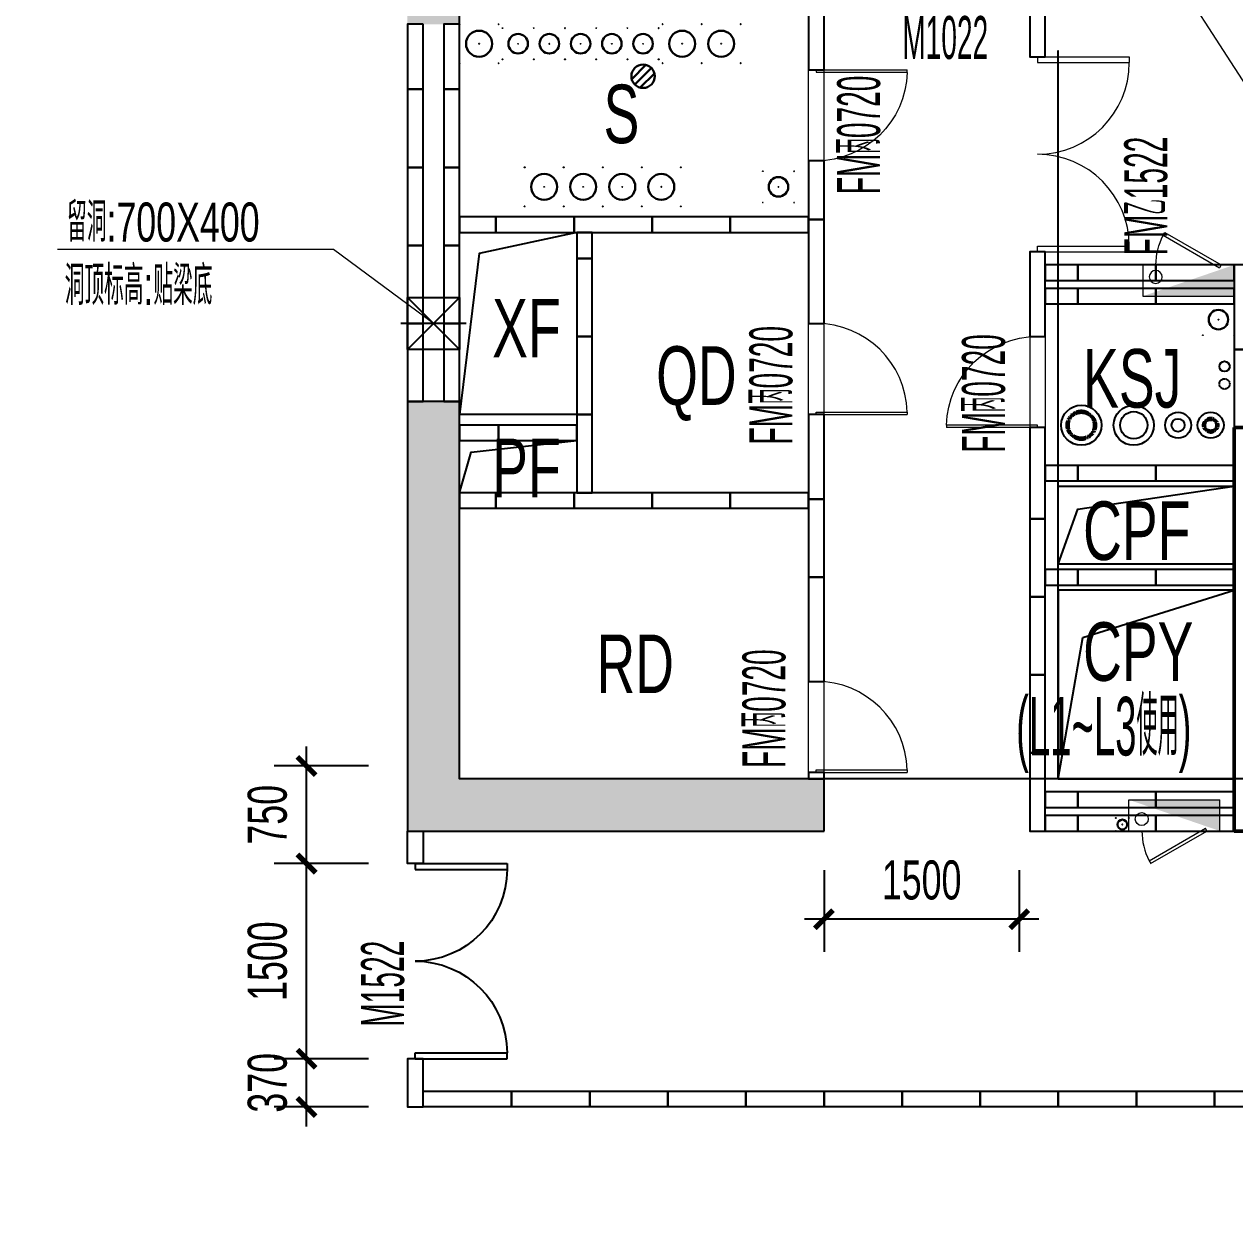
# Model space of a CAD drawing. Header units: millimetres. Extents: x 285006 to 3037698, y -2820855 to 192241.
# Drawn here: x 1017988 to 1027288, y -2805127 to -2795955 of the extents above; entities that cross this region are included whole.
import ezdxf
from ezdxf.enums import TextEntityAlignment as Align
from ezdxf.xclip import XClip

# ---------------------------------------------------------------- set-up
doc = ezdxf.new("R2010")
doc.units = ezdxf.units.MM
doc.header["$XCLIPFRAME"] = 2
doc.header["$PDMODE"] = 35
doc.header["$PDSIZE"] = -0.1
for name, pattern in [('3层以上空调立管$0$CENTER', [2, 1.25, -0.25, 0.25, -0.25]), ('3层以上空调立管$0$DASH', [0.35, 0.25, -0.1]), ('CORE-1B-4F$0$DASH', [0.35, 0.25, -0.1])]:
    doc.linetypes.add(name, pattern=pattern)
for name, color, linetype, lineweight in [('$$$$ALC轻质隔墙', 1, 'Continuous', 25), ('3层以上空调立管$0$ACS_KT_LN', 150, '3层以上空调立管$0$CENTER', 35), ('3层以上空调立管$0$ACS_KT_LRG', 10, 'Continuous', 60), ('3层以上空调立管$0$ACS_KT_LRH', 130, '3层以上空调立管$0$DASH', 60), ('CORE-1B-4F$0$A-DOOR', 142, 'Continuous', 18), ('CORE-1B-4F$0$A-FLOR-STRU', 4, 'Continuous', 25), ('CORE-1B-4F$0$A-WALL', 2, 'Continuous', 50), ('DIM-1B-6F$0$A-ANNO-DIMS', 73, 'Continuous', 18), ('DOOR-1B-IDEN-6F$0$A-DOOR-IDEN', 7, 'Continuous', 25), ('DOOR-1B-IDEN-HXT$0$A-DOOR-FIRE', 142, 'Continuous', 18), ('DOOR-1B-IDEN-HXT$0$A-DOOR-IDEN', 7, 'Continuous', 25), ('P-1B-消火栓（4~13层）$0$0LL', 10, 'Continuous', 30), ('P-1B-消火栓（4~13层）$0$0XG-X', 1, 'Continuous', 18), ('P-1B-立管及地漏（6~7层）$0$0LL', 10, 'Continuous', 30), ('P-1B-立管及地漏（6~7层）$0$0LL-1', 50, 'Continuous', 30), ('VERT-IDEN-1B-4F$0$A-ANNO-TEXT', 7, 'Continuous', 25), ('VERT-IDEN-1B-4F$0$A-COND-IDEN-TEXT', 11, 'Continuous', 18), ('VERT-IDEN-1B-4F$0$A-ROOM-IDEN', 7, 'Continuous', 25), ('结构留洞-1#AB-6F$0$A-HOLE', 140, 'Continuous', 25)]:
    doc.layers.add(name, color=color, linetype=linetype, lineweight=lineweight)
for name, color, linetype in [('3层以上空调立管$0$ACS_COM', 7, 'Continuous'), ('3层以上空调立管$0$ACS_KT_BZ', 3, 'Continuous'), ('___', 4, 'Continuous'), ('COL-1A1B-4~12$0$S-PUB-COL', 6, 'Continuous'), ('COL-1A1B-4~12$0$S-PUB-COLHATCH', 8, 'Continuous'), ('WALL-1A1B-6F$0$A-DOOR', 142, 'Continuous')]:
    doc.layers.add(name, color=color, linetype=linetype)
doc.layers.add('P-1B-消火栓（4~13层）$0$0ll-point', color=1, linetype='Continuous', plot=False)
doc.layers.add('P-1B-立管及地漏（6~7层）$0$0ll-point', color=1, linetype='Continuous', plot=False)
doc.styles.add('CCD_DIM', font='archs.shx', dxfattribs={"width": 0.7})
doc.styles.add('DIM-1B-6F$0$HYGB2014', font='hygbsz.shx', dxfattribs={"width": 0.7, "bigfont": 'hygbhz.shx'})
doc.styles.add('DOOR-1B-IDEN-6F$0$HYGB2014', font='hygbsz.shx', dxfattribs={"width": 0.7, "bigfont": 'hygbhz.shx'})
doc.styles.add('DOOR-1B-IDEN-HXT$0$HYGB2014', font='hygbsz.shx', dxfattribs={"width": 0.7, "bigfont": 'hygbhz.shx'})
doc.styles.add('P-1B-立管及地漏（6~7层）$0$HZ', font='', dxfattribs={"width": 0.8})
doc.styles.add('VERT-IDEN-1B-4F$0$HYGB2014', font='hygbsz.shx', dxfattribs={"width": 0.7, "bigfont": 'hygbhz.shx'})
doc.styles.get('P-1B-立管及地漏（6~7层）$0$HZ').set_extended_font_data('SimSun')
doc.dimstyles.new('DIM-1B-6F$0$DIMN', dxfattribs={"dimtxt": 300, "dimasz": 100, "dimexe": 250, "dimexo": 300, "dimgap": 0, "dimtad": 0, "dimdec": 0, "dimzin": 0, "dimdsep": 46, "dimtxsty": 'DIM-1B-6F$0$HYGB2014', "dimblk": 'DIM-1B-6F$0$_archtick', "dimcen": 0.09, "dimdle": 150, "dimclrt": 7, "dimazin": 0, "dimtfac": 1, "dimtdec": 0, "dimtix": 1, "dimtmove": 2, "dimatfit": 3, "dimfxl": 1, "dimtvp": 1, "dimtolj": 1, "dimtzin": 0, "dimarcsym": 0})

# ---------------------------------------------------------------- blocks, each defined once
blk = doc.blocks.new('结构留洞-1#AB-6F')
at = {"layer": '结构留洞-1#AB-6F$0$A-HOLE'}
for points in [[(76100, 14100), (75200, 14100), (75200, 15500), (76100, 15500)], [(76100, 13500), (75200, 13500), (75200, 13900), (76100, 13900)], [(81150, 12950), (79800, 12950), (79800, 13550), (81150, 13550)], [(79800, 11300), (81150, 11300), (81150, 12750), (79800, 12750)]]:
    blk.add_lwpolyline(points, close=True, dxfattribs=at)
for points in [[(76100, 15500), (75350.9, 15337.3), (75200, 14100)], [(75200, 13500), (75289.4, 13810.1), (76100, 13900)], [(79800, 12950), (79949.6, 13373.3), (81150, 13550)], [(79800, 11300), (79987.9, 12386.6), (81150, 12750)]]:
    blk.add_lwpolyline(points, dxfattribs=at)
blk = doc.blocks.new('WALL-1A1B-6F$0$_A0GGR')
for p, q in [((-0.5, 0), (-0.5, -0.47)), ((-0.5, 0), (-0.47, 0)), ((-0.47, 0), (-0.47, -0.47)), ((0.47, 0), (0.47, -0.47)), ((0.5, 0), (0.47, 0)), ((0.5, 0), (0.5, -0.47)), ((-0.5, -0.47), (-0.47, -0.47)), ((0.5, -0.47), (0.47, -0.47))]:
    blk.add_line(p, q)
for centre, start, end in [((-0.47, 0), 270, 0), ((0.47, 0), 180, 270)]:
    blk.add_arc(centre, 0.47, start, end)
blk = doc.blocks.new('COL-1A1B-4~12')
at = {"layer": 'COL-1A1B-4~12$0$S-PUB-COLHATCH'}
h = blk.add_hatch(color=256, dxfattribs=at)
h.paths.add_polyline_path([(98370335, 18759022.1), (98370335, 18760522.1), (98370735, 18760522.1), (98370735, 18758622.1), (98367535, 18758622.1), (98367535, 18759022.1)])
h.paths.add_polyline_path([(98370735, 18768622.1), (98367535, 18768622.1), (98367535, 18768222.1), (98370335, 18768222.1), (98370335, 18764822.1), (98370735, 18764822.1)])
h.paths.add_polyline_path([(98342935, 18759022.1), (98342935, 18761922.1), (98342535, 18761922.1), (98342535, 18758622.1), (98345735, 18758622.1), (98345735, 18759022.1)])
h.paths.add_polyline_path([(98342935, 18768222.1), (98342935, 18764822.1), (98342535, 18764822.1), (98342535, 18768622.1), (98345735, 18768622.1), (98345735, 18768222.1)])
at = {"layer": 'COL-1A1B-4~12$0$S-PUB-COL'}
for p, q in [((98342935, 18761922.1), (98342535, 18761922.1)), ((98342535, 18761922.1), (98342535, 18758622.1)), ((98342935, 18759022.1), (98342935, 18761922.1)), ((98345735, 18759022.1), (98342935, 18759022.1)), ((98345735, 18758622.1), (98345735, 18759022.1)), ((98342535, 18758622.1), (98345735, 18758622.1))]:
    blk.add_line(p, q, dxfattribs=at)
blk = doc.blocks.new('CORE-1B-4F$0$_A0GGR')
for p, q in [((-0.5, 0), (-0.5, -0.47)), ((-0.5, 0), (-0.47, 0)), ((-0.47, 0), (-0.47, -0.47)), ((0.47, 0), (0.47, -0.47)), ((0.5, 0), (0.47, 0)), ((0.5, 0), (0.5, -0.47)), ((-0.5, -0.47), (-0.47, -0.47)), ((0.5, -0.47), (0.47, -0.47))]:
    blk.add_line(p, q)
for centre, start, end in [((-0.47, 0), 270, 0), ((0.47, 0), 180, 270)]:
    blk.add_arc(centre, 0.47, start, end)
blk = doc.blocks.new('CORE-1B-4F$0$_A2ZXL-DS')
for p, q in [((-0.5, 0), (-0.5, -1)), ((-0.5, 0), (-0.472, 0)), ((-0.472, 0), (-0.472, -1)), ((-0.472, -1), (-0.5, -1))]:
    blk.add_line(p, q)
blk.add_arc((-0.5, 0), 1, 271.6231, 0)
blk = doc.blocks.new('CORE-1B-4F$0$_A1SFU')
for p, q in [((-0.5, 0), (-0.5, -1)), ((-0.5, 0), (-0.472, 0)), ((-0.472, 0), (-0.472, -1)), ((-0.472, -1), (-0.5, -1))]:
    blk.add_line(p, q)
blk.add_arc((-0.5, 0), 1, 271.6231, 0)
blk = doc.blocks.new('CORE-1B-4F$0$FANGHUOMEN')
for p, q in [((-0.5, 0), (-0.5, -1)), ((-0.5, 0), (-0.472, 0)), ((-0.472, 0), (-0.472, -1)), ((-0.472, -1), (-0.5, -1))]:
    blk.add_line(p, q)
blk.add_arc((-0.5, 0), 1, 271.6231, 0)
blk = doc.blocks.new('DIM-1B-6F$0$_archtick')
at = {"const_width": 0.4}
blk.add_lwpolyline([(-0.7, -0.7), (0.7, 0.7)], dxfattribs=at)
blk = doc.blocks.new('CCD_Dimension_Tick')
at = {"color": 0, "linetype": 'ByBlock'}
for p, q in [((-1.091, 0), (0, 0)), ((0, 0), (1.091, 0))]:
    blk.add_line(p, q, dxfattribs=at)
at = {"color": 0, "linetype": 'Continuous', "const_width": 0.608}
blk.add_lwpolyline([(-0.61, -0.61), (0.61, 0.61)], dxfattribs=at)
blk = doc.blocks.new('*D1549')
at = {"layer": '___', "color": 44, "lineweight": -2, "transparency": 16777216}
for p, q in [((858778.8, -1074646.6), (858778.8, -1074958.5)), ((859505.8, -1074646.6), (859505.8, -1074958.5)), ((858878.8, -1074808.5), (859405.8, -1074808.5))]:
    blk.add_line(p, q, dxfattribs=at)
at = {"layer": 'Defpoints', "color": 0, "transparency": 16777216}
for p in [(858778.8, -1074496.6, 0), (859505.8, -1074496.6, 0), (859505.8, -1074808.5), (1058082.7, -2814913.1), (1059207.7, -2814913.1), (1059207.7, -2816154.7)]:
    blk.add_point(p, dxfattribs=at)
at = {"layer": 'DIM-1B-6F$0$A-ANNO-DIMS', "color": 0, "lineweight": -2, "transparency": 16777216}
for p, q in [((1058082.7, -2815213.1), (1058082.7, -2816404.7)), ((1059207.7, -2815213.1), (1059207.7, -2816404.7)), ((1057932.7, -2816154.7), (1059357.7, -2816154.7))]:
    blk.add_line(p, q, dxfattribs=at)
at = {"layer": '___', "color": 44, "lineweight": -2, "transparency": 16777216, "xscale": 100, "yscale": 100, "zscale": 100}
for p, rotation in [((858778.8, -1074808.5), 180.0002028373054), ((859505.8, -1074808.5), 0.0002028373054437641)]:
    blk.add_blockref('CCD_Dimension_Tick', p, dxfattribs=dict(at, rotation=rotation))
at = {"layer": 'DIM-1B-6F$0$A-ANNO-DIMS', "color": 0, "lineweight": -2, "transparency": 16777216, "xscale": 100, "yscale": 100, "zscale": 100, "rotation": 180}
blk.add_blockref('DIM-1B-6F$0$_archtick', (1058082.7, -2816154.7), dxfattribs=at)
at = {"layer": 'DIM-1B-6F$0$A-ANNO-DIMS', "color": 0, "lineweight": -2, "transparency": 16777216, "xscale": 100, "yscale": 100, "zscale": 100}
blk.add_blockref('DIM-1B-6F$0$_archtick', (1059207.7, -2816154.7), dxfattribs=at)
at = {"layer": '___', "color": 50, "transparency": 16777216, "insert": (859142.3, -1074673.5), "char_height": 150, "attachment_point": 5, "rotation": 0.0002, "style": 'CCD_DIM'}
blk.add_mtext('\\A1;725', dxfattribs=at)
at = {"layer": 'DIM-1B-6F$0$A-ANNO-DIMS', "color": 7, "transparency": 16777216, "insert": (1058645.2, -2815854.7), "char_height": 300, "attachment_point": 5, "style": 'DIM-1B-6F$0$HYGB2014'}
blk.add_mtext('\\A1;1125', dxfattribs=at)
blk = doc.blocks.new('*D1550')
at = {"layer": '___', "color": 44, "lineweight": -2, "transparency": 16777216}
for p, q in [((854266.3, -1074646.6), (854266.3, -1075059.3)), ((856570.5, -1074646.6), (856570.5, -1075059.3)), ((856470.5, -1074909.3), (854366.3, -1074909.3))]:
    blk.add_line(p, q, dxfattribs=at)
at = {"layer": 'Defpoints', "color": 0, "transparency": 16777216}
for p in [(854266.3, -1074496.6, 0), (856570.5, -1074496.6, 0), (854266.3, -1074909.3), (1059207.7, -2814913.1), (1060332.7, -2814913.1), (1060332.7, -2816154.7)]:
    blk.add_point(p, dxfattribs=at)
at = {"layer": 'DIM-1B-6F$0$A-ANNO-DIMS', "color": 0, "lineweight": -2, "transparency": 16777216}
for p, q in [((1059207.7, -2815213.1), (1059207.7, -2816404.7)), ((1060332.7, -2815213.1), (1060332.7, -2816404.7)), ((1059057.7, -2816154.7), (1060482.7, -2816154.7))]:
    blk.add_line(p, q, dxfattribs=at)
at = {"layer": '___', "color": 44, "lineweight": -2, "transparency": 16777216, "xscale": 100, "yscale": 100, "zscale": 100, "rotation": 180}
blk.add_blockref('CCD_Dimension_Tick', (854266.3, -1074909.3), dxfattribs=at)
at = {"layer": '___', "color": 44, "lineweight": -2, "transparency": 16777216, "xscale": 100, "yscale": 100, "zscale": 100}
blk.add_blockref('CCD_Dimension_Tick', (856570.5, -1074909.3), dxfattribs=at)
at = {"layer": 'DIM-1B-6F$0$A-ANNO-DIMS', "color": 0, "lineweight": -2, "transparency": 16777216, "xscale": 100, "yscale": 100, "zscale": 100, "rotation": 180}
blk.add_blockref('DIM-1B-6F$0$_archtick', (1059207.7, -2816154.7), dxfattribs=at)
at = {"layer": 'DIM-1B-6F$0$A-ANNO-DIMS', "color": 0, "lineweight": -2, "transparency": 16777216, "xscale": 100, "yscale": 100, "zscale": 100}
blk.add_blockref('DIM-1B-6F$0$_archtick', (1060332.7, -2816154.7), dxfattribs=at)
at = {"layer": '___', "color": 50, "transparency": 16777216, "insert": (855418.4, -1074774.3), "char_height": 150, "attachment_point": 5, "style": 'CCD_DIM'}
blk.add_mtext('\\A1;2305', dxfattribs=at)
at = {"layer": 'DIM-1B-6F$0$A-ANNO-DIMS', "color": 7, "transparency": 16777216, "insert": (1059770.2, -2815854.7), "char_height": 300, "attachment_point": 5, "style": 'DIM-1B-6F$0$HYGB2014'}
blk.add_mtext('\\A1;1125', dxfattribs=at)
blk = doc.blocks.new('*D1551')
at = {"layer": '___', "color": 44, "lineweight": -2, "transparency": 16777216}
for p, q in [((855943.4, -1074646.6), (855943.4, -1074804.1)), ((856043.4, -1074654.1), (856470.5, -1074654.1)), ((856570.5, -1074646.6), (856570.5, -1074804.1))]:
    blk.add_line(p, q, dxfattribs=at)
at = {"layer": 'Defpoints', "color": 0, "transparency": 16777216}
for p in [(855943.4, -1074496.6, 0), (856570.5, -1074496.6, 0), (856570.5, -1074654.1), (1060332.7, -2814913.1), (1061457.7, -2814913.1), (1061457.7, -2816154.7)]:
    blk.add_point(p, dxfattribs=at)
at = {"layer": 'DIM-1B-6F$0$A-ANNO-DIMS', "color": 0, "lineweight": -2, "transparency": 16777216}
for p, q in [((1060332.7, -2815213.1), (1060332.7, -2816404.7)), ((1061457.7, -2815213.1), (1061457.7, -2816404.7)), ((1060182.7, -2816154.7), (1061607.7, -2816154.7))]:
    blk.add_line(p, q, dxfattribs=at)
at = {"layer": '___', "color": 44, "lineweight": -2, "transparency": 16777216, "xscale": 100, "yscale": 100, "zscale": 100, "rotation": 180}
blk.add_blockref('CCD_Dimension_Tick', (855943.4, -1074654.1), dxfattribs=at)
at = {"layer": '___', "color": 44, "lineweight": -2, "transparency": 16777216, "xscale": 100, "yscale": 100, "zscale": 100}
blk.add_blockref('CCD_Dimension_Tick', (856570.5, -1074654.1), dxfattribs=at)
at = {"layer": 'DIM-1B-6F$0$A-ANNO-DIMS', "color": 0, "lineweight": -2, "transparency": 16777216, "xscale": 100, "yscale": 100, "zscale": 100, "rotation": 180}
blk.add_blockref('DIM-1B-6F$0$_archtick', (1060332.7, -2816154.7), dxfattribs=at)
at = {"layer": 'DIM-1B-6F$0$A-ANNO-DIMS', "color": 0, "lineweight": -2, "transparency": 16777216, "xscale": 100, "yscale": 100, "zscale": 100}
blk.add_blockref('DIM-1B-6F$0$_archtick', (1061457.7, -2816154.7), dxfattribs=at)
at = {"layer": '___', "color": 50, "transparency": 16777216, "insert": (856256.9, -1074519.1), "char_height": 150, "attachment_point": 5, "style": 'CCD_DIM'}
blk.add_mtext('\\A1;625', dxfattribs=at)
at = {"layer": 'DIM-1B-6F$0$A-ANNO-DIMS', "color": 7, "transparency": 16777216, "insert": (1060895.2, -2815854.7), "char_height": 300, "attachment_point": 5, "style": 'DIM-1B-6F$0$HYGB2014'}
blk.add_mtext('\\A1;1125', dxfattribs=at)
blk = doc.blocks.new('*D1436')
at = {"layer": 'Defpoints', "color": 0, "transparency": 16777216}
for p in [(1024132.7, -2802154.7), (1025632.7, -2802154.7), (1024132.7, -2802832.6)]:
    blk.add_point(p, dxfattribs=at)
at = {"layer": 'DIM-1B-6F$0$A-ANNO-DIMS', "color": 0, "lineweight": -2, "transparency": 16777216}
for p, q in [((1024132.7, -2802454.7), (1024132.7, -2803082.6)), ((1025632.7, -2802454.7), (1025632.7, -2803082.6)), ((1025782.7, -2802832.6), (1023982.7, -2802832.6))]:
    blk.add_line(p, q, dxfattribs=at)
at = {"layer": 'DIM-1B-6F$0$A-ANNO-DIMS', "color": 0, "lineweight": -2, "transparency": 16777216, "xscale": 100, "yscale": 100, "zscale": 100, "rotation": 180}
blk.add_blockref('DIM-1B-6F$0$_archtick', (1024132.7, -2802832.6), dxfattribs=at)
at = {"layer": 'DIM-1B-6F$0$A-ANNO-DIMS', "color": 0, "lineweight": -2, "transparency": 16777216, "xscale": 100, "yscale": 100, "zscale": 100}
blk.add_blockref('DIM-1B-6F$0$_archtick', (1025632.7, -2802832.6), dxfattribs=at)
at = {"layer": 'DIM-1B-6F$0$A-ANNO-DIMS', "color": 7, "transparency": 16777216, "insert": (1024882.7, -2802532.6), "char_height": 300, "attachment_point": 5, "style": 'DIM-1B-6F$0$HYGB2014'}
blk.add_mtext('\\A1;1500', dxfattribs=at)
blk = doc.blocks.new('*D1438')
at = {"layer": 'Defpoints', "color": 0, "transparency": 16777216}
for p in [(1020157.5, -2803904.7), (1020932.7, -2803904.7), (1020932.7, -2804274.7)]:
    blk.add_point(p, dxfattribs=at)
at = {"layer": 'DIM-1B-6F$0$A-ANNO-DIMS', "color": 0, "lineweight": -2, "transparency": 16777216}
for p, q in [((1020157.5, -2804424.7), (1020157.5, -2803754.7)), ((1020632.7, -2803904.7), (1019907.5, -2803904.7)), ((1020632.7, -2804274.7), (1019907.5, -2804274.7))]:
    blk.add_line(p, q, dxfattribs=at)
at = {"layer": 'DIM-1B-6F$0$A-ANNO-DIMS', "color": 0, "lineweight": -2, "transparency": 16777216, "xscale": 100, "yscale": 100, "zscale": 100}
for p, rotation in [((1020157.5, -2803904.7), 90), ((1020157.5, -2804274.7), 270)]:
    blk.add_blockref('DIM-1B-6F$0$_archtick', p, dxfattribs=dict(at, rotation=rotation))
at = {"layer": 'DIM-1B-6F$0$A-ANNO-DIMS', "color": 7, "transparency": 16777216, "insert": (1019857.5, -2804089.7), "char_height": 300, "attachment_point": 5, "rotation": 90, "style": 'DIM-1B-6F$0$HYGB2014'}
blk.add_mtext('\\A1;370', dxfattribs=at)
blk = doc.blocks.new('*D1495')
at = {"layer": 'Defpoints', "color": 0, "transparency": 16777216}
for p in [(1020157.5, -2802404.7), (1020932.7, -2802404.7), (1020932.7, -2803904.7)]:
    blk.add_point(p, dxfattribs=at)
at = {"layer": 'DIM-1B-6F$0$A-ANNO-DIMS', "color": 0, "lineweight": -2, "transparency": 16777216}
for p, q in [((1020157.5, -2804054.7), (1020157.5, -2802254.7)), ((1020632.7, -2802404.7), (1019907.5, -2802404.7)), ((1020632.7, -2803904.7), (1019907.5, -2803904.7))]:
    blk.add_line(p, q, dxfattribs=at)
at = {"layer": 'DIM-1B-6F$0$A-ANNO-DIMS', "color": 0, "lineweight": -2, "transparency": 16777216, "xscale": 100, "yscale": 100, "zscale": 100}
for p, rotation in [((1020157.5, -2802404.7), 90), ((1020157.5, -2803904.7), 270)]:
    blk.add_blockref('DIM-1B-6F$0$_archtick', p, dxfattribs=dict(at, rotation=rotation))
at = {"layer": 'DIM-1B-6F$0$A-ANNO-DIMS', "color": 7, "transparency": 16777216, "insert": (1019857.5, -2803154.7), "char_height": 300, "attachment_point": 5, "rotation": 90, "style": 'DIM-1B-6F$0$HYGB2014'}
blk.add_mtext('\\A1;1500', dxfattribs=at)
blk = doc.blocks.new('*D1496')
at = {"layer": 'Defpoints', "color": 0, "transparency": 16777216}
for p in [(1020157.5, -2801654.7), (1020932.7, -2801654.7), (1020932.7, -2802404.7)]:
    blk.add_point(p, dxfattribs=at)
at = {"layer": 'DIM-1B-6F$0$A-ANNO-DIMS', "color": 0, "lineweight": -2, "transparency": 16777216}
for p, q in [((1020157.5, -2802554.7), (1020157.5, -2801504.7)), ((1020632.7, -2801654.7), (1019907.5, -2801654.7)), ((1020632.7, -2802404.7), (1019907.5, -2802404.7))]:
    blk.add_line(p, q, dxfattribs=at)
at = {"layer": 'DIM-1B-6F$0$A-ANNO-DIMS', "color": 0, "lineweight": -2, "transparency": 16777216, "xscale": 100, "yscale": 100, "zscale": 100}
for p, rotation in [((1020157.5, -2801654.7), 90), ((1020157.5, -2802404.7), 270)]:
    blk.add_blockref('DIM-1B-6F$0$_archtick', p, dxfattribs=dict(at, rotation=rotation))
at = {"layer": 'DIM-1B-6F$0$A-ANNO-DIMS', "color": 7, "transparency": 16777216, "insert": (1019857.5, -2802029.7), "char_height": 300, "attachment_point": 5, "rotation": 90, "style": 'DIM-1B-6F$0$HYGB2014'}
blk.add_mtext('\\A1;750', dxfattribs=at)
blk = doc.blocks.new('3层以上空调立管')
at = {"layer": '3层以上空调立管$0$ACS_COM'}
for centre, radius in [((98290311.5, 18761740.5, 33), 154.5), ((98290714.3, 18761740.5, 33), 154.5), ((98291055.3, 18761740.5, 33), 100), ((98291305.3, 18761740.5, 33), 100)]:
    blk.add_circle(centre, radius, dxfattribs=at)
at = {"layer": '3层以上空调立管$0$ACS_KT_BZ'}
blk.add_circle((98291411.7, 18762192.2, 33), 39.7, dxfattribs=at)
at = {"layer": '3层以上空调立管$0$ACS_KT_LN', "color": 210, "lineweight": -3}
blk.add_circle((98291411.8, 18762058.1, 33), 39.7, dxfattribs=at)
at = {"layer": '3层以上空调立管$0$ACS_KT_LRG', "color": 10, "linetype": 'Continuous', "lineweight": -3}
for centre, radius in [((98290714.3, 18761740.5, 33), 104.5), ((98291055.3, 18761740.5, 33), 50)]:
    blk.add_circle(centre, radius, dxfattribs=at)
at = {"layer": '3层以上空调立管$0$ACS_KT_LRH', "color": 130}
for centre, radius in [((98290311.5, 18761740.5, 33), 104.5), ((98291305.3, 18761740.5, 33), 50)]:
    blk.add_circle(centre, radius, dxfattribs=at)
blk = doc.blocks.new('P-1B-立管及地漏（6~7层）$0$-立管-120')
blk.add_circle((98528318.8, 18831532.6), 75)
at = {"layer": 'P-1B-立管及地漏（6~7层）$0$0ll-point'}
for p in [(98528198.8, 18831652.6), (98528438.8, 18831652.6), (98528318.8, 18831532.6), (98528198.8, 18831412.6), (98528438.8, 18831412.6)]:
    blk.add_point(p, dxfattribs=at)
blk = doc.blocks.new('P-1B-立管及地漏（6~7层）$0$立管-150')
blk.add_circle((0, 0), 100)
at = {"layer": 'P-1B-立管及地漏（6~7层）$0$0ll-point'}
for p in [(-150, 150), (150, 150), (0, 0), (-150, -150), (150, -150)]:
    blk.add_point(p, dxfattribs=at)
blk = doc.blocks.new('P-1B-立管及地漏（6~7层）$0$地漏-1')
at = {"layer": 'P-1B-立管及地漏（6~7层）$0$0LL-1'}
for p, q in [((636837.3, -31998.4), (636710, -31871.1)), ((636860.9, -31956.8), (636751.6, -31847.5)), ((636794.9, -32022.2), (636686.2, -31913.4))]:
    blk.add_line(p, q, dxfattribs=at)
at = {"layer": 'P-1B-立管及地漏（6~7层）$0$0LL-1', "extrusion": (0, 0, -1)}
blk.add_ellipse((636773.6, -31934.7), major_axis=(-63.6, 63.6), ratio=1, start_param=5.497787, end_param=11.780972, dxfattribs=at)
at = {"layer": 'P-1B-立管及地漏（6~7层）$0$0LL-1', "style": 'P-1B-立管及地漏（6~7层）$0$HZ', "text_generation_flag": 4, "width": 0.7, "flags": 1}
for tag, p in [('UNIT', (636773.6, -31934.7)), ('SPEC', (636773.6, -31935)), ('WHAT', (636773.6, -31935.3))]:
    blk.add_attdef(tag, p, '', height=0.18, rotation=180.00001, dxfattribs=at)
blk = doc.blocks.new('P-1B-立管及地漏（6~7层）')
at = {"layer": 'P-1B-立管及地漏（6~7层）$0$0LL'}
for name, p in [('P-1B-立管及地漏（6~7层）$0$立管-150', (98343085, 18764672.1)), ('P-1B-立管及地漏（6~7层）$0$-立管-120', (-184933.8, -66860.6)), ('P-1B-立管及地漏（6~7层）$0$-立管-120', (-184693.8, -66860.6)), ('P-1B-立管及地漏（6~7层）$0$-立管-120', (-184453.8, -66860.6)), ('P-1B-立管及地漏（6~7层）$0$-立管-120', (-184213.8, -66860.6)), ('P-1B-立管及地漏（6~7层）$0$-立管-120', (-183973.8, -66860.6)), ('P-1B-立管及地漏（6~7层）$0$立管-150', (98344645, 18764672.1)), ('P-1B-立管及地漏（6~7层）$0$立管-150', (98344945, 18764672.1)), ('P-1B-立管及地漏（6~7层）$0$立管-150', (98343585, 18763572.1)), ('P-1B-立管及地漏（6~7层）$0$立管-150', (98343885, 18763572.1)), ('P-1B-立管及地漏（6~7层）$0$立管-150', (98344185, 18763572.1)), ('P-1B-立管及地漏（6~7层）$0$立管-150', (98344485, 18763572.1)), ('P-1B-立管及地漏（6~7层）$0$-立管-120', (-182933.8, -67960.5)), ('P-1B-立管及地漏（6~7层）$0$-立管-120', (-179553.8, -68980.5))]:
    blk.add_blockref(name, p, dxfattribs=at)
at = {"layer": 'P-1B-立管及地漏（6~7层）$0$0LL-1', "extrusion": (-1.79366e-43, 1.12104e-44, -1), "zscale": -0.9999999999999997}
blk.add_blockref('P-1B-立管及地漏（6~7层）$0$地漏-1', (-98981118.7, 18796356.8), dxfattribs=at)
blk = doc.blocks.new('VERT-IDEN-1B-4F')
at = {"layer": 'VERT-IDEN-1B-4F$0$A-COND-IDEN-TEXT'}
for points in [[(98348285, 18765422.1), (98349004.4, 18764308.5), (98351656.8, 18764308.5)], [(98342735, 18762522.1), (98341966.9, 18763090.5), (98339846.5, 18763090.5)]]:
    blk.add_lwpolyline(points, dxfattribs=at)
at = {"layer": 'VERT-IDEN-1B-4F$0$A-ANNO-TEXT', "style": 'VERT-IDEN-1B-4F$0$HYGB2014', "width": 0.7}
for s, p in [('留洞:700X400', (98339920.5, 18763302)), ('洞顶标高:贴梁底', (98339902.1, 18762815.4))]:
    blk.add_text(s, height=300, dxfattribs=at).set_placement(p, align=Align.MIDDLE_LEFT)
at = {"layer": 'VERT-IDEN-1B-4F$0$A-ROOM-IDEN', "lineweight": -3, "style": 'VERT-IDEN-1B-4F$0$HYGB2014'}
for s, width, p in [('S', 0.7, (98344041.5, 18763907.7)), ('XF', 0.7, (98343185.3, 18762261.7)), ('QD', 0.7, (98344445.7, 18761897)), ('KSJ', 0.7, (98347725.3, 18761876)), ('PF', 0.7, (98343185.3, 18761187.3)), ('CPF', 0.7, (98347725.3, 18760704.8)), ('CPY', 0.7, (98347725.3, 18759776.1)), ('RD', 0.7, (98343986.8, 18759682)), ('(L1~L3使用)', 0.5, (98347210.8, 18759203))]:
    blk.add_text(s, height=450, dxfattribs=dict(at, width=width)).set_placement(p)
blk = doc.blocks.new('P-1B-消火栓（4~13层）$0$单出口带卷盘消火栓')
at = {"layer": 'P-1B-消火栓（4~13层）$0$0XG-X'}
for p, q in [((368866.2, -61966.5), (368866.2, -61726.5)), ((368866.2, -61726.5), (369566.2, -61726.5)), ((369566.2, -61966.5), (369566.2, -61726.5)), ((368866.2, -61966.5), (368966.2, -61966.5)), ((368966.2, -61966.5), (369466.2, -61966.5)), ((369021.3, -62194.5), (369453.7, -61944.8)), ((369033.2, -62216.5), (369466.2, -61966.5)), ((369466.2, -61966.5), (369453.7, -61944.8)), ((369466.2, -61966.5), (369566.2, -61966.5)), ((369021.3, -62194.5), (369033.8, -62216.2))]:
    blk.add_line(p, q, dxfattribs=at)
blk.add_circle((368964.5, -61874.2), 50, dxfattribs=at)
blk.add_arc((369466.2, -61966.5), 500, 180, 207.13402, dxfattribs=at)
blk.add_solid([(368866.2, -61726.5), (369566.2, -61966.5), (369566.2, -61726.5)], dxfattribs=at)
blk = doc.blocks.new('P-1B-消火栓（4~13层）$0$立管-50')
blk.add_circle((0, 0), 37.5)
at = {"layer": 'P-1B-消火栓（4~13层）$0$0ll-point'}
for p in [(-50, 50), (0, 0), (50, 50), (-50, -50), (50, -50)]:
    blk.add_point(p, dxfattribs=at)
blk = doc.blocks.new('P-1B-消火栓（4~13层）')
at = {"layer": 'P-1B-消火栓（4~13层）$0$0LL'}
blk.add_blockref('P-1B-消火栓（4~13层）$0$立管-50', (98348027, 18758672.1), dxfattribs=at)
at = {"layer": 'P-1B-消火栓（4~13层）$0$0XG-X', "xscale": -1, "rotation": 180}
blk.add_blockref('P-1B-消火栓（4~13层）$0$单出口带卷盘消火栓', (97979318.8, 18701005.6), dxfattribs=at)
at = {"layer": 'P-1B-消火栓（4~13层）$0$0XG-X', "rotation": 359.9999897547162}
blk.add_blockref('P-1B-消火栓（4~13层）$0$单出口带卷盘消火栓', (97979210.8, 18820588.6), dxfattribs=at)
blk = doc.blocks.new('DOOR-1B-IDEN-6F')
at = {"layer": 'DOOR-1B-IDEN-6F$0$A-DOOR-IDEN', "style": 'DOOR-1B-IDEN-6F$0$HYGB2014', "width": 0.5}
blk.add_text('M1522', height=330, rotation=90, dxfattribs=at).set_placement((98342344, 18757119), align=Align.MIDDLE_LEFT)
blk = doc.blocks.new('A$C008C76B7')
at = {"layer": '$$$$ALC轻质隔墙'}
for points in [[(4500, -2920), (4380, -2920), (4380, -3649.9), (4500, -3649.9), (4500, -2920)], [(2800, -3320), (2680, -3320), (2680, -3750), (2800, -3750), (2800, -3320)], [(-280, -3400), (-400, -3400), (-400, -3900), (-280, -3900), (-280, -3400)], [(0, -3400), (-120, -3400), (-120, -3900), (0, -3900), (0, -3400)], [(-280, -3900), (-400, -3900), (-400, -4500), (-280, -4500), (-280, -3900)], [(0, -3900), (-120, -3900), (-120, -4500), (0, -4500), (0, -3900)], [(2800, -4450), (2680, -4450), (2680, -4900), (2800, -4900), (2800, -4450)], [(-280, -4500), (-400, -4500), (-400, -5100), (-280, -5100), (-280, -4500)], [(0, -4500), (-120, -4500), (-120, -5100), (0, -5100), (0, -4500)], [(0, -5000.3), (280, -5000), (280, -4880), (0, -4880.3), (0, -5000.3)], [(280, -5000), (880, -5000), (880, -4880), (280, -4880), (280, -5000)], [(880, -5000), (1480, -5000), (1480, -4880), (880, -4880), (880, -5000)], [(1480, -5000), (2080, -5000), (2080, -4880), (1480, -4880), (1480, -5000)], [(2080, -5000), (2680, -5000), (2680, -4880), (2080, -4880), (2080, -5000)], [(2800, -4900), (2680, -4900), (2680, -5700), (2800, -5700), (2800, -4900)], [(1020, -5000), (900, -5000), (900, -5200), (1020, -5200), (1020, -5000)], [(-280, -5100), (-400, -5100), (-400, -5700), (-280, -5700), (-280, -5100)], [(0, -5100), (-120, -5100), (-120, -5700), (0, -5700), (0, -5100)], [(1020, -5200), (900, -5200), (900, -5800), (1020, -5800), (1020, -5200)], [(4500, -5800), (4500, -5149.9), (4380, -5149.9), (4380, -5800), (4500, -5800)], [(4500, -5370), (4750, -5370), (4750, -5250), (4500, -5250), (4500, -5370)], [(4750, -5370), (5350, -5370), (5350, -5250), (4750, -5250), (4750, -5370)], [(5350, -5370), (5950, -5370), (5950, -5250), (5350, -5250), (5350, -5370)], [(6070, -5250), (5950, -5250), (5950, -5900), (6070, -5900), (6070, -5250)], [(4500, -5550), (4750, -5550), (4750, -5430), (4500, -5430), (4500, -5550)], [(4750, -5550), (5350, -5550), (5350, -5430), (4750, -5430), (4750, -5550)], [(5350, -5550), (5950, -5550), (5950, -5430), (5350, -5430), (5350, -5550)], [(-280, -5700), (-400, -5700), (-400, -6300), (-280, -6300), (-280, -5700)], [(0, -5700), (-120, -5700), (-120, -6300), (0, -6300), (0, -5700)], [(1020, -5800), (900, -5800), (900, -6400), (1020, -6400), (1020, -5800)], [(6070, -5900), (5950, -5900), (5950, -6500), (6070, -6500), (6070, -5900)], [(1020, -6400), (900, -6400), (900, -7000), (1020, -7000), (1020, -6400)], [(2800, -6400), (2680, -6400), (2680, -7050), (2800, -7050), (2800, -6400)], [(0, -6600), (300, -6600), (300, -6480), (0, -6480), (0, -6600)], [(300, -6600), (900, -6600), (900, -6480), (300, -6480), (300, -6600)], [(4500, -6500), (4380, -6500), (4380, -7200), (4500, -7200), (4500, -6500)], [(4500, -6910), (4750, -6910), (4750, -6790), (4500, -6790), (4500, -6910)], [(4750, -6910), (5350, -6910), (5350, -6790), (4750, -6790), (4750, -6910)], [(5350, -6910), (5950, -6910), (5950, -6790), (5350, -6790), (5350, -6910)], [(0, -7120), (280, -7120), (280, -7000), (0, -7000), (0, -7120)], [(280, -7120), (880, -7120), (880, -7000), (280, -7000), (280, -7120)], [(880, -7120), (1480, -7120), (1480, -7000), (880, -7000), (880, -7120)], [(1480, -7120), (2080, -7120), (2080, -7000), (1480, -7000), (1480, -7120)], [(2080, -7120), (2680, -7120), (2680, -7000), (2080, -7000), (2080, -7120)], [(2800, -7050), (2680, -7050), (2680, -7650), (2800, -7650), (2800, -7050)], [(4500, -7200), (4380, -7200), (4380, -7800), (4500, -7800), (4500, -7200)], [(4500, -7710), (4750, -7710), (4750, -7590), (4500, -7590), (4500, -7710)], [(4750, -7710), (5350, -7710), (5350, -7590), (4750, -7590), (4750, -7710)], [(5350, -7710), (5950, -7710), (5950, -7590), (5350, -7590), (5350, -7710)], [(2800, -7650), (2680, -7650), (2680, -8450), (2800, -8450), (2800, -7650)], [(4500, -7800), (4380, -7800), (4380, -8400), (4500, -8400), (4500, -7800)], [(4500, -8400), (4380, -8400), (4380, -9000), (4500, -9000), (4500, -8400)], [(4500, -9000), (4380, -9000), (4380, -9600), (4500, -9600), (4500, -9000)], [(4500, -9420), (4750, -9420), (4750, -9300), (4500, -9300), (4500, -9420)], [(4750, -9420), (5350, -9420), (5350, -9300), (4750, -9300), (4750, -9420)], [(5350, -9420), (5950, -9420), (5950, -9300), (5350, -9300), (5350, -9420)], [(4500, -9600), (4750, -9600), (4750, -9480), (4500, -9480), (4500, -9600)], [(4750, -9600), (5350, -9600), (5350, -9480), (4750, -9480), (4750, -9600)], [(5350, -9600), (5950, -9600), (5950, -9480), (5350, -9480), (5350, -9600)], [(-400, -9600), (-280, -9600), (-280, -9850), (-400, -9850), (-400, -9600)]]:
    blk.add_lwpolyline(points, dxfattribs=at)
blk.add_lwpolyline([(2800, -9150), (2680, -9150), (2680, -9200), (2800, -9200)], close=True, dxfattribs=at)
at = {"color": 1}
for points in [[(-280, -11350), (-400, -11350), (-400, -11720), (-280, -11720)], [(-280, -11600), (400, -11600), (400, -11720), (-280, -11720)], [(400, -11600), (1000, -11600), (1000, -11720), (400, -11720)], [(1000, -11600), (1600, -11600), (1600, -11720), (1000, -11720)], [(1600, -11600), (2200, -11600), (2200, -11720), (1600, -11720)], [(2200, -11600), (2800, -11600), (2800, -11720), (2200, -11720)], [(2800, -11600), (3400, -11600), (3400, -11720), (2800, -11720)], [(3400, -11600), (4000, -11600), (4000, -11720), (3400, -11720)], [(4000, -11600), (4600, -11600), (4600, -11720), (4000, -11720)], [(4600, -11600), (5200, -11600), (5200, -11720), (4600, -11720)], [(5200, -11600), (5800, -11600), (5800, -11720), (5200, -11720)], [(5800, -11600), (6600, -11600), (6600, -11720), (5800, -11720)]]:
    blk.add_lwpolyline(points, close=True, dxfattribs=at)
at = {"layer": 'Defpoints', "color": 0}
blk.add_lwpolyline([(0, 0), (27400, 0), (27400, -9200), (0, -9200)], close=True, dxfattribs=at)

msp = doc.modelspace()

# ---------------------------------------------------------------- linework, layer by layer
at = {"layer": 'CORE-1B-4F$0$A-DOOR'}
for p, q in [((1024012.7, -2797004.7), (1024012.7, -2796304.7)), ((1024132.7, -2797004.7), (1024132.7, -2796304.7)), ((1024132.7, -2797004.7), (1024132.7, -2796304.7)), ((1024012.7, -2798954.7), (1024012.7, -2798254.7)), ((1024132.7, -2798954.7), (1024132.7, -2798254.7)), ((1025712.7, -2798354.7), (1025712.7, -2799054.7)), ((1025832.7, -2798354.7), (1025832.7, -2799054.7)), ((1024012.7, -2801704.7), (1024012.7, -2801004.7)), ((1024132.7, -2801704.7), (1024132.7, -2801004.7))]:
    msp.add_line(p, q, dxfattribs=at)
at = {"layer": 'CORE-1B-4F$0$A-FLOR-STRU'}
for p, q in [((1020932.7, -2798454.7), (1021332.7, -2798054.7)), ((1021332.7, -2798454.7), (1020932.7, -2798054.7))]:
    msp.add_line(p, q, dxfattribs=at)
at = {"layer": 'CORE-1B-4F$0$A-FLOR-STRU', "color": 1, "linetype": 'ByBlock'}
msp.add_line((1021382.7, -2798254.7), (1020882.7, -2798254.7), dxfattribs=at)
at = {"layer": 'CORE-1B-4F$0$A-FLOR-STRU'}
msp.add_lwpolyline([(1020932.7, -2798454.7), (1020932.7, -2798054.7), (1021332.7, -2798054.7), (1021332.7, -2798454.7)], close=True, dxfattribs=at)
at = {"layer": 'CORE-1B-4F$0$A-WALL'}
for p, q in [((1028107.7, -2799054.7), (1027282.7, -2799054.7)), ((1027282.7, -2802154.7), (1027282.7, -2799054.7)), ((1033432.7, -2802154.7), (1027282.7, -2802154.7))]:
    msp.add_line(p, q, dxfattribs=at)
at = {"layer": 'Defpoints', "linetype": 'CORE-1B-4F$0$DASH'}
for p, q in [((1025932.7, -2801754.7), (1025932.7, -2796154.7)), ((1027282.7, -2801754.7), (1025932.7, -2801754.7))]:
    msp.add_line(p, q, dxfattribs=at)

# ---------------------------------------------------------------- block references
ref = msp.add_blockref('结构留洞-1#AB-6F', (946132.7, -2813054.7))
XClip(ref).set_block_clipping_path([(52000.000000149, -7800.0001855306), (130675.0000000149, 34249.9998144694)])
ref = msp.add_blockref('COL-1A1B-4~12', (-97321602.3, -21560776.8))
XClip(ref).set_block_clipping_path([(98319735.0140507817, 18739922.1058121212), (98398410.0140506476, 18781972.1058121212)])
for name, p in [('VERT-IDEN-1B-4F', (-97321602.3, -21560776.8)), ('DOOR-1B-IDEN-6F', (-97321602.3, -21560776.8)), ('A$C008C76B7', (1021332.7, -2792554.7)), ('P-1B-立管及地漏（6~7层）', (-97321602.3, -21560776.8)), ('P-1B-消火栓（4~13层）', (-97321602.3, -21560776.8)), ('3层以上空调立管', (-97264202.3, -21560776.8))]:
    msp.add_blockref(name, p)
at = {"layer": 'CORE-1B-4F$0$A-DOOR'}
for name, p, xscale, yscale, zscale, rotation in [('CORE-1B-4F$0$_A0GGR', (1025772.7, -2796954.6), 1500, 1500, 2100, 90), ('CORE-1B-4F$0$_A1SFU', (1024072.7, -2796654.7), -700, 700, 2100, 90), ('CORE-1B-4F$0$FANGHUOMEN', (1024072.7, -2798604.7), 700, 700, 2100, 90), ('CORE-1B-4F$0$_A2ZXL-DS', (1025772.7, -2798704.7), -700, 700, 1500, 270), ('CORE-1B-4F$0$FANGHUOMEN', (1024072.7, -2801354.7), 700, 700, 2100, 90)]:
    msp.add_blockref(name, p, dxfattribs=dict(at, xscale=xscale, yscale=yscale, zscale=zscale, rotation=rotation))
at = {"layer": 'WALL-1A1B-6F$0$A-DOOR', "xscale": -1500, "yscale": 1500, "zscale": 2100, "rotation": 90}
msp.add_blockref('WALL-1A1B-6F$0$_A0GGR', (1020992.7, -2803154.7), dxfattribs=at)

# ---------------------------------------------------------------- texts
at = {"layer": 'DOOR-1B-IDEN-HXT$0$A-DOOR-FIRE', "style": 'DOOR-1B-IDEN-HXT$0$HYGB2014', "width": 0.5}
for s, p in [('FM丙0720 ', (1024398.6, -2797260.6)), ('FM乙1522', (1026604.3, -2797730)), ('FM丙0720 ', (1023724.5, -2799184.5)), ('FM丙0720 ', (1025357.8, -2799247.6)), ('FM丙0720 ', (1023671.2, -2801669.5))]:
    msp.add_text(s, height=330, rotation=90, dxfattribs=at).set_placement(p, align=Align.MIDDLE_LEFT)
at = {"layer": 'DOOR-1B-IDEN-HXT$0$A-DOOR-IDEN', "style": 'DOOR-1B-IDEN-HXT$0$HYGB2014', "width": 0.5}
msp.add_text('M1022', height=330, dxfattribs=at).set_placement((1024734, -2796056.8), align=Align.MIDDLE_LEFT)

# ---------------------------------------------------------------- dimensions: what is measured, and where the dimension line sits
at = {"layer": 'DIM-1B-6F$0$A-ANNO-DIMS'}
for p1, p2, distance, picture, middle in [((1059207.7, -2814913.1), (1060332.7, -2814913.1), -1241.6, '*D1550', (1059770.2, -2815854.7)), ((1060332.7, -2814913.1), (1061457.7, -2814913.1), -1241.6, '*D1551', (1060895.2, -2815854.7)), ((1058082.7, -2814913.1), (1059207.7, -2814913.1), -1241.6, '*D1549', (1058645.2, -2815854.7)), ((1020932.7, -2802404.7), (1020932.7, -2801654.7), 775.2, '*D1496', (1019857.5, -2802029.7)), ((1025632.7, -2802154.7), (1024132.7, -2802154.7), 677.9, '*D1436', (1024882.7, -2802532.6)), ((1020932.7, -2803904.7), (1020932.7, -2802404.7), 775.2, '*D1495', (1019857.5, -2803154.7))]:
    dim = msp.add_aligned_dim(p1=p1, p2=p2, distance=distance, dimstyle='DIM-1B-6F$0$DIMN', dxfattribs=at)
    dim.commit()
    dim.dimension.update_dxf_attribs({"geometry": picture, "text_midpoint": middle})
dim = msp.add_linear_dim(base=(1020157.5, -2803904.7), p1=(1020932.7, -2804274.7), p2=(1020932.7, -2803904.7), angle=90, dimstyle='DIM-1B-6F$0$DIMN', dxfattribs=at)
dim.commit()
dim.dimension.update_dxf_attribs({"geometry": '*D1438', "text_midpoint": (1019857.5, -2804089.7), "dimtype": 161})

doc.saveas('drawing.dxf')
